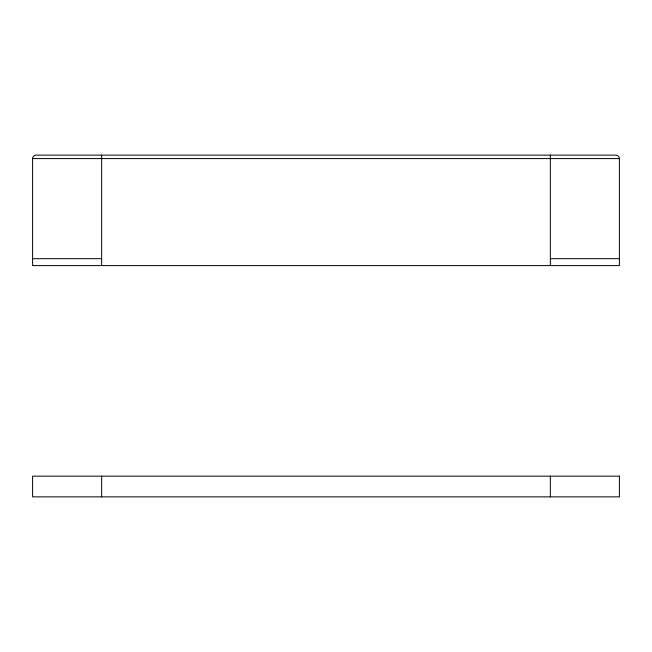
<?xml version="1.0" encoding="UTF-8"?>
<svg xmlns="http://www.w3.org/2000/svg" width="652" height="652" viewBox="0 0 652 652"><rect width="100%" height="100%" fill="white"/><g stroke="black" fill="none" stroke-linecap="round" stroke-linejoin="round"><path stroke-width="0.98" d="M32.6 158.591L619.4 158.591L619.4 265.592L32.6 265.592L32.6 158.591A3.456 3.456 0 0 1 36.056 155.135L615.944 155.135A3.456 3.456 0 0 1 619.4 158.591M32.6 258.689L101.639 258.689M550.361 258.689L619.4 258.689M550.361 155.152L550.361 265.592M550.361 476.156L550.361 496.865M101.639 155.152L101.639 265.592M101.639 476.156L101.639 496.865M619.4 476.156L32.6 476.156L32.6 496.865L619.4 496.865L619.4 476.156"/></g></svg>
